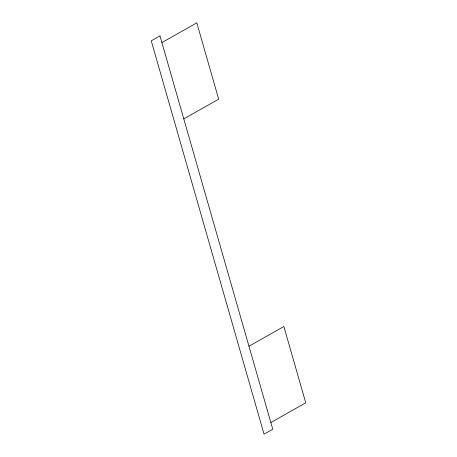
<?xml version="1.0" encoding="UTF-8"?>
<svg xmlns="http://www.w3.org/2000/svg" width="457" height="457" viewBox="0 0 457 457"><rect width="100%" height="100%" fill="white"/><g stroke="black" fill="none" stroke-linecap="round" stroke-linejoin="round"><path stroke-width="0.69" d="M161.898 42.581L196.796 22.85L218.675 99.146L183.777 118.877M248.968 346.235L283.866 326.509L305.744 402.806L270.847 422.531M159.979 35.892L151.256 40.827L264.037 434.15L272.766 429.22L159.979 35.892"/></g></svg>
